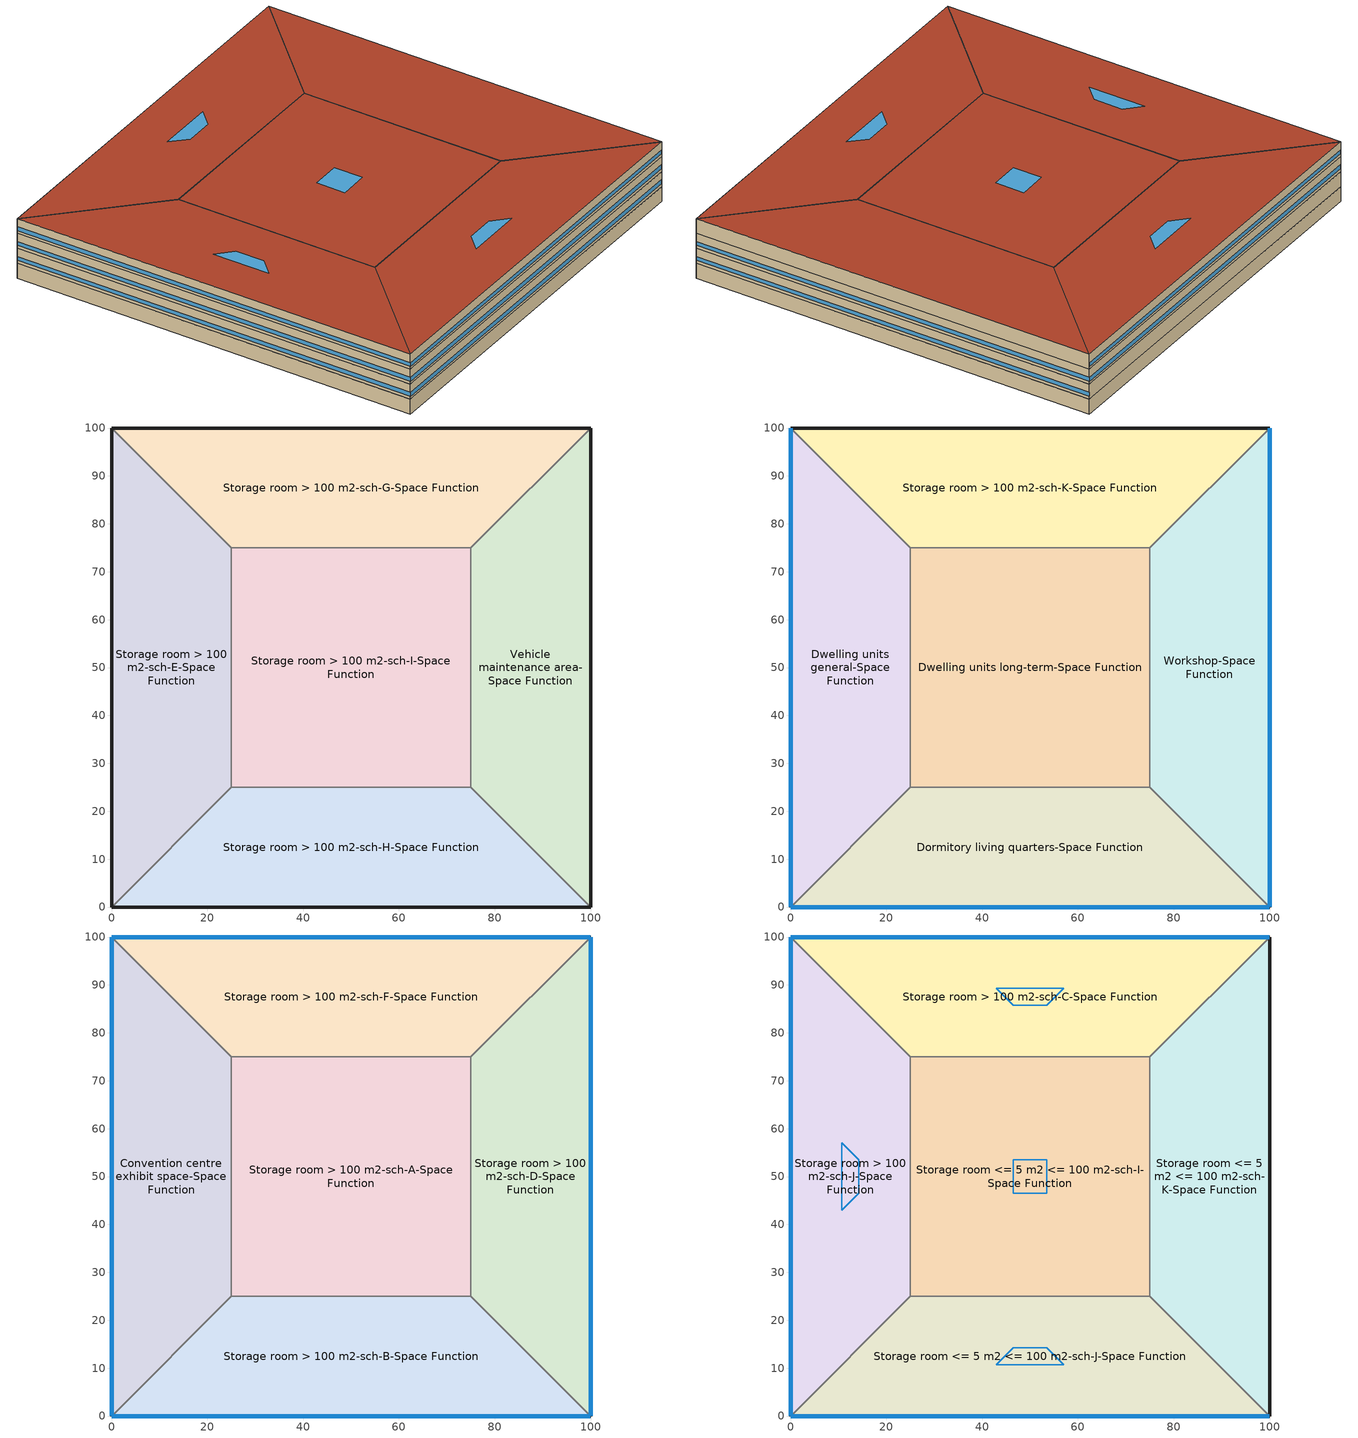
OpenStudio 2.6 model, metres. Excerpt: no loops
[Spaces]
Storage room > 100 m2-sch-E-Space Function
 floor ground: 0,0 0,100 25,75 25,25 z0
 wall ground: 0,100 0,0 z0:3.8
 wall to Storage room > 100 m2-sch-G-Space Function: 25,75 0,100 z0:3.8
 wall to Storage room > 100 m2-sch-I-Space Function: 25,25 25,75 z0:3.8
 wall to Storage room > 100 m2-sch-H-Space Function: 0,0 25,25 z0:3.8
Storage room > 100 m2-sch-G-Space Function
 floor ground: 0,100 100,100 75,75 25,75 z0
 wall ground: 100,100 0,100 z0:3.8
 wall to Vehicle maintenance area-Space Function: 75,75 100,100 z0:3.8
 wall to Storage room > 100 m2-sch-I-Space Function: 25,75 75,75 z0:3.8
Vehicle maintenance area-Space Function
 floor ground: 100,100 100,0 75,25 75,75 z0
 wall ground: 100,0 100,100 z0:3.8
 wall to Storage room > 100 m2-sch-H-Space Function: 75,25 100,0 z0:3.8
 wall to Storage room > 100 m2-sch-I-Space Function: 75,75 75,25 z0:3.8
Storage room > 100 m2-sch-H-Space Function
 floor ground: 100,0 0,0 25,25 75,25 z0
 wall ground: 0,0 100,0 z0:3.8
 wall to Storage room > 100 m2-sch-I-Space Function: 75,25 25,25 z0:3.8
Storage room > 100 m2-sch-I-Space Function
 floor ground: 25,25 25,75 75,75 75,25 z0
Dwelling units general-Space Function
 floor to Storage room > 100 m2-sch-E-Space Function: 0,0 0,100 25,75 25,25 z3.8
 wall outside: 0,100 0,0 z3.8:7.6
 wall to Storage room > 100 m2-sch-K-Space Function: 25,75 0,100 z3.8:7.6
 wall to Dwelling units long-term-Space Function: 25,25 25,75 z3.8:7.6
 wall to Dormitory living quarters-Space Function: 0,0 25,25 z3.8:7.6
 window: 0,99.97 0,0.03 z4.56:5.51
Storage room > 100 m2-sch-K-Space Function
 floor to Storage room > 100 m2-sch-G-Space Function: 0,100 100,100 75,75 25,75 z3.8
 wall outside: 100,100 0,100 z3.8:7.6
 wall to Workshop-Space Function: 75,75 100,100 z3.8:7.6
 wall to Dwelling units long-term-Space Function: 25,75 75,75 z3.8:7.6
Workshop-Space Function
 floor to Vehicle maintenance area-Space Function: 100,100 100,0 75,25 75,75 z3.8
 wall outside: 100,0 100,100 z3.8:7.6
 wall to Dormitory living quarters-Space Function: 75,25 100,0 z3.8:7.6
 wall to Dwelling units long-term-Space Function: 75,75 75,25 z3.8:7.6
 window: 100,0.03 100,99.97 z4.56:5.51
Dormitory living quarters-Space Function
 floor to Storage room > 100 m2-sch-H-Space Function: 100,0 0,0 25,25 75,25 z3.8
 wall outside: 0,0 100,0 z3.8:7.6
 wall to Dwelling units long-term-Space Function: 75,25 25,25 z3.8:7.6
 window: 0.03,0 99.97,0 z4.56:5.51
Dwelling units long-term-Space Function
 floor to Storage room > 100 m2-sch-I-Space Function: 25,25 25,75 75,75 75,25 z3.8
Convention centre exhibit space-Space Function
 floor to Dwelling units general-Space Function: 0,0 0,100 25,75 25,25 z7.6
 wall outside: 0,100 0,0 z7.6:11.4
 wall to Storage room > 100 m2-sch-F-Space Function: 25,75 0,100 z7.6:11.4
 wall to Storage room > 100 m2-sch-A-Space Function: 25,25 25,75 z7.6:11.4
 wall to Storage room > 100 m2-sch-B-Space Function: 0,0 25,25 z7.6:11.4
 window: 0,99.97 0,0.03 z8.36:9.31
Storage room > 100 m2-sch-F-Space Function
 floor to Storage room > 100 m2-sch-K-Space Function: 0,100 100,100 75,75 25,75 z7.6
 wall outside: 100,100 0,100 z7.6:11.4
 wall to Storage room > 100 m2-sch-D-Space Function: 75,75 100,100 z7.6:11.4
 wall to Storage room > 100 m2-sch-A-Space Function: 25,75 75,75 z7.6:11.4
 window: 99.97,100 0.03,100 z8.36:9.31
Storage room > 100 m2-sch-D-Space Function
 floor to Workshop-Space Function: 100,100 100,0 75,25 75,75 z7.6
 wall outside: 100,0 100,100 z7.6:11.4
 wall to Storage room > 100 m2-sch-B-Space Function: 75,25 100,0 z7.6:11.4
 wall to Storage room > 100 m2-sch-A-Space Function: 75,75 75,25 z7.6:11.4
 window: 100,0.03 100,99.97 z8.36:9.31
Storage room > 100 m2-sch-B-Space Function
 floor to Dormitory living quarters-Space Function: 100,0 0,0 25,25 75,25 z7.6
 wall outside: 0,0 100,0 z7.6:11.4
 wall to Storage room > 100 m2-sch-A-Space Function: 75,25 25,25 z7.6:11.4
 window: 0.03,0 99.97,0 z8.36:9.31
Storage room > 100 m2-sch-A-Space Function
 floor to Dwelling units long-term-Space Function: 25,25 25,75 75,75 75,25 z7.6
Storage room > 100 m2-sch-J-Space Function
 floor to Convention centre exhibit space-Space Function: 0,0 0,100 25,75 25,25 z11.4
 wall outside: 0,100 0,0 z11.4:15.2
 wall to Storage room > 100 m2-sch-C-Space Function: 25,75 0,100 z11.4:15.2
 wall to Storage room <= 5 m2 <= 100 m2-sch-I-Space Function: 25,25 25,75 z11.4:15.2
 wall to Storage room <= 5 m2 <= 100 m2-sch-J-Space Function: 0,0 25,25 z11.4:15.2
 window: 0,99.97 0,0.03 z12.16:13.11
 roof outside: 25,25 25,75 0,100 0,0 z15.2
 skylight: 14.27,46.46 14.27,53.54 10.73,57.07 10.73,42.93 z15.2
Storage room > 100 m2-sch-C-Space Function
 floor to Storage room > 100 m2-sch-F-Space Function: 0,100 100,100 75,75 25,75 z11.4
 wall outside: 100,100 0,100 z11.4:15.2
 wall to Storage room <= 5 m2 <= 100 m2-sch-K-Space Function: 75,75 100,100 z11.4:15.2
 wall to Storage room <= 5 m2 <= 100 m2-sch-I-Space Function: 25,75 75,75 z11.4:15.2
 window: 99.97,100 0.03,100 z12.16:13.11
 roof outside: 25,75 75,75 100,100 0,100 z15.2
 skylight: 46.46,85.73 53.54,85.73 57.07,89.27 42.93,89.27 z15.2
Storage room <= 5 m2 <= 100 m2-sch-K-Space Function
 floor to Storage room > 100 m2-sch-D-Space Function: 100,100 100,0 75,25 75,75 z11.4
 wall outside: 100,0 100,100 z11.4:15.2
 wall to Storage room <= 5 m2 <= 100 m2-sch-J-Space Function: 75,25 100,0 z11.4:15.2
 wall to Storage room <= 5 m2 <= 100 m2-sch-I-Space Function: 75,75 75,25 z11.4:15.2
 roof outside: 75,75 75,25 100,0 100,100 z15.2
Storage room <= 5 m2 <= 100 m2-sch-J-Space Function
 floor to Storage room > 100 m2-sch-B-Space Function: 100,0 0,0 25,25 75,25 z11.4
 wall outside: 0,0 100,0 z11.4:15.2
 wall to Storage room <= 5 m2 <= 100 m2-sch-I-Space Function: 75,25 25,25 z11.4:15.2
 window: 0.03,0 99.97,0 z12.16:13.11
 roof outside: 75,25 25,25 0,0 100,0 z15.2
 skylight: 53.54,14.27 46.46,14.27 42.93,10.73 57.07,10.73 z15.2
Storage room <= 5 m2 <= 100 m2-sch-I-Space Function
 floor to Storage room > 100 m2-sch-A-Space Function: 25,25 25,75 75,75 75,25 z11.4
 roof outside: 75,25 75,75 25,75 25,25 z15.2
 skylight: 53.54,46.46 53.54,53.54 46.46,53.54 46.46,46.46 z15.2
[Schedule:Ruleset]
Name | Default Day Schedule
Clothing Schedule | Clothing Schedule Default Winter Clothes
NECB-C-Occupancy | NECB-C-Occupancy Default
NECB-C-Occupancy-NECB-C-Lighting-0.0-0.0-0.67-Light Ruleset | NECB-C-Occupancy-NECB-C-Lighting-0.0-0.0-0.67-Light Default
NECB-C-Electric-Equipment | NECB-C-Electric-Equipment Default
NECB-G-Occupancy | NECB-G-Occupancy Default
NECB-G-Lighting | NECB-G-Lighting Default
NECB-G-Electric-Equipment | NECB-G-Electric-Equipment Default
NECB-J-Occupancy | NECB-J-Occupancy Default
NECB-J-Lighting | NECB-J-Lighting Default
NECB-J-Electric-Equipment | NECB-J-Electric-Equipment Default
NECB-I-Occupancy | NECB-I-Occupancy Default
NECB-I-Lighting | NECB-I-Lighting Default
NECB-I-Electric-Equipment | NECB-I-Electric-Equipment Default
NECB-K-Occupancy | NECB-K-Occupancy Default
NECB-K-Lighting | NECB-K-Lighting Default
NECB-K-Electric-Equipment | NECB-K-Electric-Equipment Default
NECB-K-Thermostat Setpoint-Heating | NECB-K-Thermostat Setpoint-Heating Default
NECB-K-Thermostat Setpoint-Cooling | NECB-K-Thermostat Setpoint-Cooling Default
NECB-A-Occupancy | NECB-A-Occupancy Default
NECB-A-Lighting | NECB-A-Lighting Default
NECB-A-Electric-Equipment | NECB-A-Electric-Equipment Default
NECB-B-Occupancy | NECB-B-Occupancy Default
NECB-B-Lighting | NECB-B-Lighting Default
NECB-B-Electric-Equipment | NECB-B-Electric-Equipment Default
NECB-B-Thermostat Setpoint-Heating | NECB-B-Thermostat Setpoint-Heating Default
NECB-B-Thermostat Setpoint-Cooling | NECB-B-Thermostat Setpoint-Cooling Default
NECB-C-Lighting | NECB-C-Lighting Default
NECB-D-Occupancy | NECB-D-Occupancy Default
NECB-D-Lighting | NECB-D-Lighting Default
NECB-D-Electric-Equipment | NECB-D-Electric-Equipment Default
NECB-D-Thermostat Setpoint-Heating | NECB-D-Thermostat Setpoint-Heating Default
NECB-D-Thermostat Setpoint-Cooling | NECB-D-Thermostat Setpoint-Cooling Default
NECB-E-Occupancy | NECB-E-Occupancy Default
NECB-E-Lighting | NECB-E-Lighting Default
NECB-E-Electric-Equipment | NECB-E-Electric-Equipment Default
NECB-E-Thermostat Setpoint-Heating | NECB-E-Thermostat Setpoint-Heating Default
NECB-E-Thermostat Setpoint-Cooling | NECB-E-Thermostat Setpoint-Cooling Default
NECB-F-Occupancy | NECB-F-Occupancy Default
NECB-F-Lighting | NECB-F-Lighting Default
NECB-F-Electric-Equipment | NECB-F-Electric-Equipment Default
NECB-F-Thermostat Setpoint-Heating | NECB-F-Thermostat Setpoint-Heating Default
NECB-F-Thermostat Setpoint-Cooling | NECB-F-Thermostat Setpoint-Cooling Default
NECB-H-Occupancy | NECB-H-Occupancy Default
NECB-H-Lighting | NECB-H-Lighting Default
NECB-H-Electric-Equipment | NECB-H-Electric-Equipment Default
NECB-H-Thermostat Setpoint-Heating | NECB-H-Thermostat Setpoint-Heating Default
NECB-H-Thermostat Setpoint-Cooling | NECB-H-Thermostat Setpoint-Cooling Default
NECB-A-Occupancy-NECB-A-Lighting-0.0-0.0-0.67-Light Ruleset | NECB-A-Occupancy-NECB-A-Lighting-0.0-0.0-0.67-Light Default
[Schedule:Day]
Clothing Schedule Default Winter Clothes; Always On Default: 24, 0, 1
Clothing Schedule Summer Clothes: 24, 0, 0.5
Air Velocity Schedule Default; NECB-A-Electric-Equipment Sat Day; NECB-A-Electric-Equipment Sun|Hol Day: 24, 0, 0.2
Work Efficiency Schedule Default; NECB-K-Electric-Equipment Default; NECB-K-Electric-Equipment Default|Wkdy Day; NECB-K-Electric-Equipment Sat Day; NECB-K-Electric-Equipment Sun|Hol Day; NECB-A-Occupancy Sat Day; NECB-A-Occupancy Sun|Hol Day; NECB-D-Occupancy Sat Day; NECB-D-Occupancy Sun|Hol Day; NECB-E-Occupancy Sun|Hol Day: 24, 0, 0
NECB-C-Occupancy Default; NECB-C-Occupancy Default|Wkdy Day: 8, 0, 0, 9, 0, 0.1, 10, 0, 0.2, 12, 0, 0.5, 16, 0, 0.7, 17, 0, 0.8, 18, 0, 0.7, 19, 0, 0.5, 21, 0, 0.3, 24, 0, 0
NECB-C-Occupancy Sat Day: 8, 0, 0, 9, 0, 0.1, 10, 0, 0.2, 11, 0, 0.5, 12, 0, 0.6, 13, 0, 0.8, 16, 0, 0.9, 17, 0, 0.8, 18, 0, 0.7, 19, 0, 0.5, 21, 0, 0.2, 24, 0, 0
NECB-C-Occupancy Sun|Hol Day: 8, 0, 0, 9, 0, 0.1, 10, 0, 0.2, 11, 0, 0.5, 12, 0, 0.6, 13, 0, 0.8, 16, 0, 0.9, 17, 0, 0.8, 18, 0, 0.7, 19, 0, 0.5, 24, 0, 0
NECB-Activity Default; NECB-Activity Winter Design Day; NECB-Activity Summer Design Day: 24, 0, 130
NECB-C-Occupancy-NECB-C-Lighting-0.0-0.0-0.67-Light Default; NECB-C-Occupancy-NECB-C-Lighting-0.0-0.0-0.67-Default|Wkdy-Light Day; NECB-C-Occupancy-NECB-C-Lighting-0.0-0.0-0.67-Sat-Light Day; NECB-C-Electric-Equipment Default; NECB-C-Electric-Equipment Default|Wkdy Day; NECB-C-Electric-Equipment Sat Day; NECB-C-Lighting Default; NECB-C-Lighting Default|Wkdy Day; NECB-C-Lighting Sat Day: 8, 0, 0.05, 9, 0, 0.5, 19, 0, 0.9, 20, 0, 0.6, 21, 0, 0.5, 24, 0, 0.05
NECB-C-Occupancy-NECB-C-Lighting-0.0-0.0-0.67-Sun|Hol-Light Day; NECB-C-Electric-Equipment Sun|Hol Day; NECB-C-Lighting Sun|Hol Day: 8, 0, 0.05, 9, 0, 0.5, 19, 0, 0.9, 24, 0, 0.05
NECB-C-Thermostat Setpoint-Heating Default|Wkdy Day; NECB-C-Thermostat Setpoint-Heating Sat Day: 7, 0, 18, 8, 0, 20, 21, 0, 22, 24, 0, 18
NECB-C-Thermostat Setpoint-Heating Sun|Hol Day: 9, 0, 18, 10, 0, 20, 19, 0, 22, 24, 0, 18
NECB-C-Thermostat Setpoint-Cooling Default|Wkdy Day; NECB-C-Thermostat Setpoint-Cooling Sat Day: 7, 0, 35, 21, 0, 24, 24, 0, 35
NECB-C-Thermostat Setpoint-Cooling Sun|Hol Day; NECB-E-Thermostat Setpoint-Cooling Default; NECB-E-Thermostat Setpoint-Cooling Default|Wkdy Day: 7, 0, 35, 19, 0, 24, 24, 0, 35
NECB-G-Occupancy Default; NECB-G-Occupancy Default|Wkdy Day: 7, 0, 0.9, 8, 0, 0.7, 9, 0, 0.4, 17, 0, 0.3, 18, 0, 0.5, 24, 0, 0.9
NECB-G-Occupancy Sat Day; NECB-G-Occupancy Sun|Hol Day: 7, 0, 0.9, 8, 0, 0.7, 17, 0, 0.5, 18, 0, 0.7, 24, 0, 0.9
NECB-G-Lighting Default; NECB-G-Lighting Default|Wkdy Day; NECB-G-Lighting Sat Day; NECB-G-Lighting Sun|Hol Day: 1, 0, 0.3, 6, 0, 0, 7, 0, 0.2, 9, 0, 0.5, 19, 0, 0, 22, 0, 0.9, 23, 0, 0.8, 24, 0, 0.6
NECB-G-Electric-Equipment Default; NECB-G-Electric-Equipment Default|Wkdy Day; NECB-G-Electric-Equipment Sat Day; NECB-G-Electric-Equipment Sun|Hol Day: 1, 0, 0.3, 7, 0, 0.2, 9, 0, 0.8, 16, 0, 0.4, 17, 0, 0.5, 18, 0, 0.2, 20, 0, 0.9, 21, 0, 0.7, 24, 0, 0.5
NECB-G-Thermostat Setpoint-Heating Default|Wkdy Day; NECB-G-Thermostat Setpoint-Heating Sat Day; NECB-G-Thermostat Setpoint-Heating Sun|Hol Day; NECB-F-Thermostat Setpoint-Heating Default; NECB-F-Thermostat Setpoint-Heating Default|Wkdy Day; NECB-F-Thermostat Setpoint-Heating Sat Day; NECB-F-Thermostat Setpoint-Heating Sun|Hol Day; NECB-H-Thermostat Setpoint-Heating Default; NECB-H-Thermostat Setpoint-Heating Default|Wkdy Day; NECB-H-Thermostat Setpoint-Heating Sat Day; NECB-H-Thermostat Setpoint-Heating Sun|Hol Day: 1, 0, 22, 7, 0, 18, 8, 0, 20, 24, 0, 22
NECB-G-Thermostat Setpoint-Cooling Default|Wkdy Day; NECB-G-Thermostat Setpoint-Cooling Sat Day; NECB-G-Thermostat Setpoint-Cooling Sun|Hol Day; NECB-J-Thermostat Setpoint-Cooling Default|Wkdy Day; NECB-J-Thermostat Setpoint-Cooling Sat Day; NECB-J-Thermostat Setpoint-Cooling Sun|Hol Day; NECB-F-Thermostat Setpoint-Cooling Default; NECB-F-Thermostat Setpoint-Cooling Default|Wkdy Day; NECB-F-Thermostat Setpoint-Cooling Sat Day; NECB-F-Thermostat Setpoint-Cooling Sun|Hol Day; NECB-H-Thermostat Setpoint-Cooling Default; NECB-H-Thermostat Setpoint-Cooling Default|Wkdy Day; NECB-H-Thermostat Setpoint-Cooling Sat Day; NECB-H-Thermostat Setpoint-Cooling Sun|Hol Day: 24, 0, 24
NECB-J-Occupancy Default; NECB-J-Occupancy Default|Wkdy Day; NECB-J-Occupancy Sat Day; NECB-J-Occupancy Sun|Hol Day: 7, 0, 0.9, 8, 0, 0.7, 10, 0, 0.6, 12, 0, 0.7, 14, 0, 0.6, 17, 0, 0.7, 20, 0, 0.6, 22, 0, 0.7, 23, 0, 0.8, 24, 0, 0.9
NECB-J-Lighting Default; NECB-J-Lighting Default|Wkdy Day; NECB-J-Lighting Sat Day; NECB-J-Lighting Sun|Hol Day: 5, 0, 0.1, 6, 0, 0.3, 7, 0, 0.5, 11, 0, 0.7, 12, 0, 0.6, 18, 0, 0.5, 19, 0, 0.6, 23, 0, 0.7, 24, 0, 0.3
NECB-J-Electric-Equipment Default; NECB-J-Electric-Equipment Default|Wkdy Day; NECB-J-Electric-Equipment Sat Day; NECB-J-Electric-Equipment Sun|Hol Day: 5, 0, 0.1, 6, 0, 0.2, 7, 0, 0.3, 8, 0, 0.4, 10, 0, 0.6, 12, 0, 0.5, 14, 0, 0.4, 16, 0, 0.5, 18, 0, 0.4, 19, 0, 0.5, 20, 0, 0.6, 22, 0, 0.7, 23, 0, 0.5, 24, 0, 0.3
NECB-J-Thermostat Setpoint-Heating Default|Wkdy Day; NECB-J-Thermostat Setpoint-Heating Sat Day; NECB-J-Thermostat Setpoint-Heating Sun|Hol Day: 24, 0, 22
NECB-I-Occupancy Default; NECB-I-Occupancy Default|Wkdy Day: 1, 0, 0.1, 15, 0, 0, 18, 0, 0.1, 19, 0, 0.4, 22, 0, 0.8, 23, 0, 0.6, 24, 0, 0.4
NECB-I-Occupancy Sat Day: 1, 0, 0.1, 10, 0, 0, 13, 0, 0.1, 14, 0, 0.4, 15, 0, 0.6, 16, 0, 0.8, 17, 0, 0.6, 18, 0, 0.4, 19, 0, 0.2, 20, 0, 0.4, 22, 0, 0.8, 23, 0, 0.6, 24, 0, 0.4
NECB-I-Occupancy Sun|Hol Day: 8, 0, 0, 9, 0, 0.2, 10, 0, 0.4, 12, 0, 0.8, 13, 0, 0.4, 14, 0, 0.2, 24, 0, 0
NECB-I-Lighting Default; NECB-I-Lighting Default|Wkdy Day: 1, 0, 0.5, 15, 0, 0.05, 18, 0, 0.5, 19, 0, 0.8, 24, 0, 0.9
NECB-I-Lighting Sat Day: 1, 0, 0.5, 10, 0, 0.05, 13, 0, 0.5, 14, 0, 0.8, 17, 0, 0.9, 18, 0, 0.8, 19, 0, 0.6, 20, 0, 0.8, 24, 0, 0.9
NECB-I-Lighting Sun|Hol Day: 8, 0, 0.05, 9, 0, 0.5, 13, 0, 0.9, 14, 0, 0.5, 24, 0, 0.05
NECB-I-Electric-Equipment Default; NECB-I-Electric-Equipment Default|Wkdy Day: 15, 0, 0.1, 18, 0, 0.2, 24, 0, 0.8
NECB-I-Electric-Equipment Sat Day: 10, 0, 0.1, 13, 0, 0.2, 24, 0, 0.8
NECB-I-Electric-Equipment Sun|Hol Day: 8, 0, 0.1, 13, 0, 0.8, 14, 0, 0.2, 24, 0, 0.1
NECB-I-Thermostat Setpoint-Heating Default|Wkdy Day: 14, 0, 18, 15, 0, 20, 24, 0, 22
NECB-I-Thermostat Setpoint-Heating Sat Day: 10, 0, 18, 11, 0, 20, 24, 0, 22
NECB-I-Thermostat Setpoint-Heating Sun|Hol Day: 7, 0, 18, 8, 0, 20, 14, 0, 22, 24, 0, 18
NECB-I-Thermostat Setpoint-Cooling Default|Wkdy Day: 14, 0, 35, 24, 0, 24
NECB-I-Thermostat Setpoint-Cooling Sat Day: 10, 0, 35, 24, 0, 24
NECB-I-Thermostat Setpoint-Cooling Sun|Hol Day: 7, 0, 35, 14, 0, 24, 24, 0, 35
NECB-K-Occupancy Default; NECB-K-Occupancy Default|Wkdy Day; NECB-K-Occupancy Sat Day; NECB-K-Occupancy Sun|Hol Day: 5, 0, 0, 6, 0, 0.1, 7, 0, 0.5, 8, 0, 0.9, 9, 0, 0.6, 16, 0, 0.2, 17, 0, 0.7, 18, 0, 0.9, 19, 0, 0.6, 20, 0, 0.2, 23, 0, 0.1, 24, 0, 0
NECB-K-Lighting Default; NECB-K-Lighting Default|Wkdy Day; NECB-K-Lighting Sat Day; NECB-K-Lighting Sun|Hol Day; NECB-H-Occupancy Default; NECB-H-Occupancy Default|Wkdy Day; NECB-H-Occupancy Sat Day; NECB-H-Occupancy Sun|Hol Day; NECB-H-Lighting Default; NECB-H-Lighting Default|Wkdy Day; NECB-H-Lighting Sat Day; NECB-H-Lighting Sun|Hol Day; NECB-H-Electric-Equipment Default; NECB-H-Electric-Equipment Default|Wkdy Day; NECB-H-Electric-Equipment Sat Day; NECB-H-Electric-Equipment Sun|Hol Day: 24, 0, 0.9
NECB-K-Thermostat Setpoint-Heating Default; NECB-K-Thermostat Setpoint-Heating Default|Wkdy Day; NECB-K-Thermostat Setpoint-Heating Sat Day; NECB-K-Thermostat Setpoint-Heating Sun|Hol Day: 24, 0, 5
NECB-K-Thermostat Setpoint-Cooling Default; NECB-K-Thermostat Setpoint-Cooling Default|Wkdy Day; NECB-K-Thermostat Setpoint-Cooling Sat Day; NECB-K-Thermostat Setpoint-Cooling Sun|Hol Day; NECB-A-Thermostat Setpoint-Cooling Sat Day; NECB-A-Thermostat Setpoint-Cooling Sun|Hol Day; NECB-D-Thermostat Setpoint-Cooling Sat Day; NECB-D-Thermostat Setpoint-Cooling Sun|Hol Day; NECB-E-Thermostat Setpoint-Cooling Sun|Hol Day: 24, 0, 35
NECB-A-Occupancy Default; NECB-A-Occupancy Default|Wkdy Day: 7, 0, 0, 8, 0, 0.1, 9, 0, 0.7, 12, 0, 0.9, 14, 0, 0.5, 17, 0, 0.9, 18, 0, 0.7, 19, 0, 0.3, 23, 0, 0.1, 24, 0, 0
NECB-A-Lighting Default; NECB-A-Lighting Default|Wkdy Day; NECB-A-Occupancy-NECB-A-Lighting-0.0-0.0-0.67-Light Default; NECB-A-Occupancy-NECB-A-Lighting-0.0-0.0-0.67-Default|Wkdy-Light Day: 7, 0, 0.05, 8, 0, 0.3, 9, 0, 0.8, 17, 0, 0.9, 18, 0, 0.8, 19, 0, 0.5, 21, 0, 0.3, 23, 0, 0.1, 24, 0, 0.05
NECB-A-Lighting Sat Day; NECB-A-Lighting Sun|Hol Day; NECB-D-Lighting Sat Day; NECB-D-Lighting Sun|Hol Day; NECB-D-Electric-Equipment Sat Day; NECB-D-Electric-Equipment Sun|Hol Day; NECB-E-Lighting Sun|Hol Day; NECB-E-Electric-Equipment Sun|Hol Day; NECB-A-Occupancy-NECB-A-Lighting-0.0-0.0-0.67-Sat-Light Day; NECB-A-Occupancy-NECB-A-Lighting-0.0-0.0-0.67-Sun|Hol-Light Day: 24, 0, 0.05
NECB-A-Electric-Equipment Default; NECB-A-Electric-Equipment Default|Wkdy Day: 7, 0, 0.2, 8, 0, 0.3, 9, 0, 0.8, 18, 0, 0.9, 19, 0, 0.5, 21, 0, 0.3, 24, 0, 0.2
NECB-A-Thermostat Setpoint-Heating Default|Wkdy Day: 6, 0, 18, 7, 0, 20, 21, 0, 22, 24, 0, 18
NECB-A-Thermostat Setpoint-Heating Sat Day; NECB-A-Thermostat Setpoint-Heating Sun|Hol Day; NECB-D-Thermostat Setpoint-Heating Sat Day; NECB-D-Thermostat Setpoint-Heating Sun|Hol Day; NECB-E-Thermostat Setpoint-Heating Sun|Hol Day: 24, 0, 18
NECB-A-Thermostat Setpoint-Cooling Default|Wkdy Day: 6, 0, 35, 21, 0, 24, 24, 0, 35
NECB-B-Occupancy Default; NECB-B-Occupancy Default|Wkdy Day: 1, 0, 0.3, 2, 0, 0.1, 9, 0, 0, 10, 0, 0.1, 11, 0, 0.2, 12, 0, 0.5, 13, 0, 0.9, 14, 0, 0.8, 15, 0, 0.5, 17, 0, 0.2, 18, 0, 0.3, 19, 0, 0.6, 22, 0, 0.9, 23, 0, 0.6, 24, 0, 0.4
NECB-B-Occupancy Sat Day: 1, 0, 0.5, 2, 0, 0.3, 9, 0, 0, 10, 0, 0.1, 11, 0, 0.2, 12, 0, 0.5, 13, 0, 0.9, 14, 0, 0.8, 15, 0, 0.5, 17, 0, 0.2, 18, 0, 0.3, 19, 0, 0.6, 22, 0, 0.9, 24, 0, 0.6
NECB-B-Occupancy Sun|Hol Day: 1, 0, 0.1, 2, 0, 0.3, 10, 0, 0, 11, 0, 0.1, 12, 0, 0.4, 14, 0, 0.5, 15, 0, 0.4, 18, 0, 0.2, 19, 0, 0.5, 21, 0, 0.7, 22, 0, 0.5, 23, 0, 0.3, 24, 0, 0.1
NECB-B-Lighting Default; NECB-B-Lighting Default|Wkdy Day; NECB-B-Lighting Sat Day; NECB-B-Electric-Equipment Default; NECB-B-Electric-Equipment Default|Wkdy Day; NECB-B-Electric-Equipment Sat Day: 1, 0, 0.9, 2, 0, 0.5, 9, 0, 0.1, 10, 0, 0.5, 11, 0, 0.7, 24, 0, 0.9
NECB-B-Lighting Sun|Hol Day; NECB-B-Electric-Equipment Sun|Hol Day: 2, 0, 0.5, 10, 0, 0.1, 11, 0, 0.5, 23, 0, 0.9, 24, 0, 0.5
NECB-B-Thermostat Setpoint-Heating Default; NECB-B-Thermostat Setpoint-Heating Default|Wkdy Day; NECB-B-Thermostat Setpoint-Heating Sat Day: 2, 0, 22, 8, 0, 18, 9, 0, 20, 24, 0, 22
NECB-B-Thermostat Setpoint-Heating Sun|Hol Day: 1, 0, 18, 2, 0, 22, 9, 0, 18, 10, 0, 20, 23, 0, 22, 24, 0, 18
NECB-B-Thermostat Setpoint-Cooling Default; NECB-B-Thermostat Setpoint-Cooling Default|Wkdy Day; NECB-B-Thermostat Setpoint-Cooling Sat Day: 1, 0, 24, 8, 0, 35, 24, 0, 24
NECB-B-Thermostat Setpoint-Cooling Sun|Hol Day: 9, 0, 35, 23, 0, 24, 24, 0, 35
NECB-D-Occupancy Default; NECB-D-Occupancy Default|Wkdy Day: 8, 0, 0, 9, 0, 0.1, 12, 0, 0.9, 16, 0, 0.8, 17, 0, 0.5, 18, 0, 0.2, 19, 0, 0.1, 22, 0, 0.3, 23, 0, 0.1, 24, 0, 0
NECB-D-Lighting Default; NECB-D-Lighting Default|Wkdy Day; NECB-D-Electric-Equipment Default; NECB-D-Electric-Equipment Default|Wkdy Day: 8, 0, 0.05, 9, 0, 0.3, 16, 0, 0.9, 17, 0, 0.7, 19, 0, 0.5, 22, 0, 0.7, 23, 0, 0.3, 24, 0, 0.05
NECB-D-Thermostat Setpoint-Heating Default; NECB-D-Thermostat Setpoint-Heating Default|Wkdy Day: 7, 0, 18, 8, 0, 20, 23, 0, 22, 24, 0, 18
NECB-D-Thermostat Setpoint-Cooling Default; NECB-D-Thermostat Setpoint-Cooling Default|Wkdy Day: 7, 0, 35, 23, 0, 24, 24, 0, 35
NECB-E-Occupancy Default; NECB-E-Occupancy Default|Wkdy Day: 8, 0, 0, 9, 0, 0.2, 10, 0, 0.7, 14, 0, 0.9, 15, 0, 0.5, 16, 0, 0.9, 18, 0, 0.8, 19, 0, 0.2, 24, 0, 0
NECB-E-Occupancy Sat Day: 9, 0, 0, 13, 0, 0.2, 17, 0, 0.1, 24, 0, 0
NECB-E-Lighting Default; NECB-E-Lighting Default|Wkdy Day; NECB-E-Electric-Equipment Default; NECB-E-Electric-Equipment Default|Wkdy Day: 8, 0, 0.05, 9, 0, 0.4, 10, 0, 0.7, 18, 0, 0.9, 19, 0, 0.4, 24, 0, 0.05
NECB-E-Lighting Sat Day; NECB-E-Electric-Equipment Sat Day: 9, 0, 0.05, 10, 0, 0.5, 15, 0, 0.9, 16, 0, 0.7, 17, 0, 0.5, 24, 0, 0.05
NECB-E-Thermostat Setpoint-Heating Default; NECB-E-Thermostat Setpoint-Heating Default|Wkdy Day: 7, 0, 18, 8, 0, 20, 19, 0, 22, 24, 0, 18
NECB-E-Thermostat Setpoint-Heating Sat Day: 8, 0, 18, 9, 0, 20, 17, 0, 22, 24, 0, 18
NECB-E-Thermostat Setpoint-Cooling Sat Day: 8, 0, 35, 17, 0, 24, 24, 0, 35
NECB-F-Occupancy Default; NECB-F-Occupancy Default|Wkdy Day; NECB-F-Occupancy Sat Day; NECB-F-Occupancy Sun|Hol Day: 7, 0, 0.63, 8, 0, 0.49, 10, 0, 0.28, 16, 0, 0.14, 17, 0, 0.21, 20, 0, 0.35, 22, 0, 0.49, 23, 0, 0.56, 24, 0, 0.63
NECB-F-Lighting Default; NECB-F-Lighting Default|Wkdy Day; NECB-F-Lighting Sat Day; NECB-F-Lighting Sun|Hol Day; NECB-F-Electric-Equipment Default; NECB-F-Electric-Equipment Default|Wkdy Day; NECB-F-Electric-Equipment Sat Day; NECB-F-Electric-Equipment Sun|Hol Day: 1, 0, 0.21, 3, 0, 0.14, 6, 0, 0.07, 7, 0, 0.14, 8, 0, 0.28, 9, 0, 0.35, 11, 0, 0.28, 12, 0, 0.21, 19, 0, 0.14, 20, 0, 0.42, 21, 0, 0.56, 22, 0, 0.63, 23, 0, 0.56, 24, 0, 0.42
[Schedule:Rule] Date Specification Type=DateRange; Start Day=1
Name | Schedule Ruleset | Rule Order | Day Schedule | Start Month | End Month | End Day | Apply Monday | Apply Tuesday | Apply Wednesday | Apply Thursday | Apply Friday | Apply Saturday | Apply Sunday
Schedule Rule 1 | Clothing Schedule | 0 | Clothing Schedule Summer Clothes | 5 | 9 | 30
Schedule Rule 2 | NECB-C-Occupancy | 2 | NECB-C-Occupancy Default|Wkdy Day | 1 | 12 | 31 | Yes | Yes | Yes | Yes | Yes
Schedule Rule 3 | NECB-C-Occupancy | 1 | NECB-C-Occupancy Sat Day | 1 | 12 | 31 |  |  |  |  |  | Yes
Schedule Rule 4 | NECB-C-Occupancy | 0 | NECB-C-Occupancy Sun|Hol Day | 1 | 12 | 31 |  |  |  |  |  |  | Yes
Schedule Rule 5 | NECB-C-Occupancy-NECB-C-Lighting-0.0-0.0-0.67-Light Ruleset | 2 | NECB-C-Occupancy-NECB-C-Lighting-0.0-0.0-0.67-Default|Wkdy-Light Day | 1 | 12 | 31 | Yes | Yes | Yes | Yes | Yes
Schedule Rule 6 | NECB-C-Occupancy-NECB-C-Lighting-0.0-0.0-0.67-Light Ruleset | 1 | NECB-C-Occupancy-NECB-C-Lighting-0.0-0.0-0.67-Sat-Light Day | 1 | 12 | 31 |  |  |  |  |  | Yes
Schedule Rule 7 | NECB-C-Occupancy-NECB-C-Lighting-0.0-0.0-0.67-Light Ruleset | 0 | NECB-C-Occupancy-NECB-C-Lighting-0.0-0.0-0.67-Sun|Hol-Light Day | 1 | 12 | 31 |  |  |  |  |  |  | Yes
Schedule Rule 8 | NECB-C-Electric-Equipment | 2 | NECB-C-Electric-Equipment Default|Wkdy Day | 1 | 12 | 31 | Yes | Yes | Yes | Yes | Yes
Schedule Rule 9 | NECB-C-Electric-Equipment | 1 | NECB-C-Electric-Equipment Sat Day | 1 | 12 | 31 |  |  |  |  |  | Yes
Schedule Rule 10 | NECB-C-Electric-Equipment | 0 | NECB-C-Electric-Equipment Sun|Hol Day | 1 | 12 | 31 |  |  |  |  |  |  | Yes
Schedule Rule 17 | NECB-G-Occupancy | 2 | NECB-G-Occupancy Default|Wkdy Day | 1 | 12 | 31 | Yes | Yes | Yes | Yes | Yes
Schedule Rule 18 | NECB-G-Occupancy | 1 | NECB-G-Occupancy Sat Day | 1 | 12 | 31 |  |  |  |  |  | Yes
Schedule Rule 19 | NECB-G-Occupancy | 0 | NECB-G-Occupancy Sun|Hol Day | 1 | 12 | 31 |  |  |  |  |  |  | Yes
Schedule Rule 20 | NECB-G-Lighting | 2 | NECB-G-Lighting Default|Wkdy Day | 1 | 12 | 31 | Yes | Yes | Yes | Yes | Yes
Schedule Rule 21 | NECB-G-Lighting | 1 | NECB-G-Lighting Sat Day | 1 | 12 | 31 |  |  |  |  |  | Yes
Schedule Rule 22 | NECB-G-Lighting | 0 | NECB-G-Lighting Sun|Hol Day | 1 | 12 | 31 |  |  |  |  |  |  | Yes
Schedule Rule 23 | NECB-G-Electric-Equipment | 2 | NECB-G-Electric-Equipment Default|Wkdy Day | 1 | 12 | 31 | Yes | Yes | Yes | Yes | Yes
Schedule Rule 24 | NECB-G-Electric-Equipment | 1 | NECB-G-Electric-Equipment Sat Day | 1 | 12 | 31 |  |  |  |  |  | Yes
Schedule Rule 25 | NECB-G-Electric-Equipment | 0 | NECB-G-Electric-Equipment Sun|Hol Day | 1 | 12 | 31 |  |  |  |  |  |  | Yes
Schedule Rule 32 | NECB-J-Occupancy | 2 | NECB-J-Occupancy Default|Wkdy Day | 1 | 12 | 31 | Yes | Yes | Yes | Yes | Yes
Schedule Rule 33 | NECB-J-Occupancy | 1 | NECB-J-Occupancy Sat Day | 1 | 12 | 31 |  |  |  |  |  | Yes
Schedule Rule 34 | NECB-J-Occupancy | 0 | NECB-J-Occupancy Sun|Hol Day | 1 | 12 | 31 |  |  |  |  |  |  | Yes
Schedule Rule 35 | NECB-J-Lighting | 2 | NECB-J-Lighting Default|Wkdy Day | 1 | 12 | 31 | Yes | Yes | Yes | Yes | Yes
Schedule Rule 36 | NECB-J-Lighting | 1 | NECB-J-Lighting Sat Day | 1 | 12 | 31 |  |  |  |  |  | Yes
Schedule Rule 37 | NECB-J-Lighting | 0 | NECB-J-Lighting Sun|Hol Day | 1 | 12 | 31 |  |  |  |  |  |  | Yes
Schedule Rule 38 | NECB-J-Electric-Equipment | 2 | NECB-J-Electric-Equipment Default|Wkdy Day | 1 | 12 | 31 | Yes | Yes | Yes | Yes | Yes
Schedule Rule 39 | NECB-J-Electric-Equipment | 1 | NECB-J-Electric-Equipment Sat Day | 1 | 12 | 31 |  |  |  |  |  | Yes
Schedule Rule 40 | NECB-J-Electric-Equipment | 0 | NECB-J-Electric-Equipment Sun|Hol Day | 1 | 12 | 31 |  |  |  |  |  |  | Yes
Schedule Rule 47 | NECB-I-Occupancy | 2 | NECB-I-Occupancy Default|Wkdy Day | 1 | 12 | 31 | Yes | Yes | Yes | Yes | Yes
Schedule Rule 48 | NECB-I-Occupancy | 1 | NECB-I-Occupancy Sat Day | 1 | 12 | 31 |  |  |  |  |  | Yes
Schedule Rule 49 | NECB-I-Occupancy | 0 | NECB-I-Occupancy Sun|Hol Day | 1 | 12 | 31 |  |  |  |  |  |  | Yes
Schedule Rule 50 | NECB-I-Lighting | 2 | NECB-I-Lighting Default|Wkdy Day | 1 | 12 | 31 | Yes | Yes | Yes | Yes | Yes
Schedule Rule 51 | NECB-I-Lighting | 1 | NECB-I-Lighting Sat Day | 1 | 12 | 31 |  |  |  |  |  | Yes
Schedule Rule 52 | NECB-I-Lighting | 0 | NECB-I-Lighting Sun|Hol Day | 1 | 12 | 31 |  |  |  |  |  |  | Yes
Schedule Rule 53 | NECB-I-Electric-Equipment | 2 | NECB-I-Electric-Equipment Default|Wkdy Day | 1 | 12 | 31 | Yes | Yes | Yes | Yes | Yes
Schedule Rule 54 | NECB-I-Electric-Equipment | 1 | NECB-I-Electric-Equipment Sat Day | 1 | 12 | 31 |  |  |  |  |  | Yes
Schedule Rule 55 | NECB-I-Electric-Equipment | 0 | NECB-I-Electric-Equipment Sun|Hol Day | 1 | 12 | 31 |  |  |  |  |  |  | Yes
Schedule Rule 62 | NECB-K-Occupancy | 2 | NECB-K-Occupancy Default|Wkdy Day | 1 | 12 | 31 | Yes | Yes | Yes | Yes | Yes
Schedule Rule 63 | NECB-K-Occupancy | 1 | NECB-K-Occupancy Sat Day | 1 | 12 | 31 |  |  |  |  |  | Yes
Schedule Rule 64 | NECB-K-Occupancy | 0 | NECB-K-Occupancy Sun|Hol Day | 1 | 12 | 31 |  |  |  |  |  |  | Yes
Schedule Rule 65 | NECB-K-Lighting | 2 | NECB-K-Lighting Default|Wkdy Day | 1 | 12 | 31 | Yes | Yes | Yes | Yes | Yes
Schedule Rule 66 | NECB-K-Lighting | 1 | NECB-K-Lighting Sat Day | 1 | 12 | 31 |  |  |  |  |  | Yes
Schedule Rule 67 | NECB-K-Lighting | 0 | NECB-K-Lighting Sun|Hol Day | 1 | 12 | 31 |  |  |  |  |  |  | Yes
Schedule Rule 68 | NECB-K-Electric-Equipment | 2 | NECB-K-Electric-Equipment Default|Wkdy Day | 1 | 12 | 31 | Yes | Yes | Yes | Yes | Yes
Schedule Rule 69 | NECB-K-Electric-Equipment | 1 | NECB-K-Electric-Equipment Sat Day | 1 | 12 | 31 |  |  |  |  |  | Yes
Schedule Rule 70 | NECB-K-Electric-Equipment | 0 | NECB-K-Electric-Equipment Sun|Hol Day | 1 | 12 | 31 |  |  |  |  |  |  | Yes
Schedule Rule 71 | NECB-K-Thermostat Setpoint-Heating | 2 | NECB-K-Thermostat Setpoint-Heating Default|Wkdy Day | 1 | 12 | 31 | Yes | Yes | Yes | Yes | Yes
Schedule Rule 72 | NECB-K-Thermostat Setpoint-Heating | 1 | NECB-K-Thermostat Setpoint-Heating Sat Day | 1 | 12 | 31 |  |  |  |  |  | Yes
Schedule Rule 73 | NECB-K-Thermostat Setpoint-Heating | 0 | NECB-K-Thermostat Setpoint-Heating Sun|Hol Day | 1 | 12 | 31 |  |  |  |  |  |  | Yes
Schedule Rule 74 | NECB-K-Thermostat Setpoint-Cooling | 2 | NECB-K-Thermostat Setpoint-Cooling Default|Wkdy Day | 1 | 12 | 31 | Yes | Yes | Yes | Yes | Yes
Schedule Rule 75 | NECB-K-Thermostat Setpoint-Cooling | 1 | NECB-K-Thermostat Setpoint-Cooling Sat Day | 1 | 12 | 31 |  |  |  |  |  | Yes
Schedule Rule 76 | NECB-K-Thermostat Setpoint-Cooling | 0 | NECB-K-Thermostat Setpoint-Cooling Sun|Hol Day | 1 | 12 | 31 |  |  |  |  |  |  | Yes
Schedule Rule 77 | NECB-A-Occupancy | 2 | NECB-A-Occupancy Default|Wkdy Day | 1 | 12 | 31 | Yes | Yes | Yes | Yes | Yes
Schedule Rule 78 | NECB-A-Occupancy | 1 | NECB-A-Occupancy Sat Day | 1 | 12 | 31 |  |  |  |  |  | Yes
Schedule Rule 79 | NECB-A-Occupancy | 0 | NECB-A-Occupancy Sun|Hol Day | 1 | 12 | 31 |  |  |  |  |  |  | Yes
Schedule Rule 80 | NECB-A-Lighting | 2 | NECB-A-Lighting Default|Wkdy Day | 1 | 12 | 31 | Yes | Yes | Yes | Yes | Yes
Schedule Rule 81 | NECB-A-Lighting | 1 | NECB-A-Lighting Sat Day | 1 | 12 | 31 |  |  |  |  |  | Yes
Schedule Rule 82 | NECB-A-Lighting | 0 | NECB-A-Lighting Sun|Hol Day | 1 | 12 | 31 |  |  |  |  |  |  | Yes
Schedule Rule 83 | NECB-A-Electric-Equipment | 2 | NECB-A-Electric-Equipment Default|Wkdy Day | 1 | 12 | 31 | Yes | Yes | Yes | Yes | Yes
Schedule Rule 84 | NECB-A-Electric-Equipment | 1 | NECB-A-Electric-Equipment Sat Day | 1 | 12 | 31 |  |  |  |  |  | Yes
Schedule Rule 85 | NECB-A-Electric-Equipment | 0 | NECB-A-Electric-Equipment Sun|Hol Day | 1 | 12 | 31 |  |  |  |  |  |  | Yes
Schedule Rule 92 | NECB-B-Occupancy | 2 | NECB-B-Occupancy Default|Wkdy Day | 1 | 12 | 31 | Yes | Yes | Yes | Yes | Yes
Schedule Rule 93 | NECB-B-Occupancy | 1 | NECB-B-Occupancy Sat Day | 1 | 12 | 31 |  |  |  |  |  | Yes
Schedule Rule 94 | NECB-B-Occupancy | 0 | NECB-B-Occupancy Sun|Hol Day | 1 | 12 | 31 |  |  |  |  |  |  | Yes
Schedule Rule 95 | NECB-B-Lighting | 2 | NECB-B-Lighting Default|Wkdy Day | 1 | 12 | 31 | Yes | Yes | Yes | Yes | Yes
Schedule Rule 96 | NECB-B-Lighting | 1 | NECB-B-Lighting Sat Day | 1 | 12 | 31 |  |  |  |  |  | Yes
Schedule Rule 97 | NECB-B-Lighting | 0 | NECB-B-Lighting Sun|Hol Day | 1 | 12 | 31 |  |  |  |  |  |  | Yes
Schedule Rule 98 | NECB-B-Electric-Equipment | 2 | NECB-B-Electric-Equipment Default|Wkdy Day | 1 | 12 | 31 | Yes | Yes | Yes | Yes | Yes
Schedule Rule 99 | NECB-B-Electric-Equipment | 1 | NECB-B-Electric-Equipment Sat Day | 1 | 12 | 31 |  |  |  |  |  | Yes
Schedule Rule 100 | NECB-B-Electric-Equipment | 0 | NECB-B-Electric-Equipment Sun|Hol Day | 1 | 12 | 31 |  |  |  |  |  |  | Yes
Schedule Rule 101 | NECB-B-Thermostat Setpoint-Heating | 2 | NECB-B-Thermostat Setpoint-Heating Default|Wkdy Day | 1 | 12 | 31 | Yes | Yes | Yes | Yes | Yes
Schedule Rule 102 | NECB-B-Thermostat Setpoint-Heating | 1 | NECB-B-Thermostat Setpoint-Heating Sat Day | 1 | 12 | 31 |  |  |  |  |  | Yes
Schedule Rule 103 | NECB-B-Thermostat Setpoint-Heating | 0 | NECB-B-Thermostat Setpoint-Heating Sun|Hol Day | 1 | 12 | 31 |  |  |  |  |  |  | Yes
Schedule Rule 104 | NECB-B-Thermostat Setpoint-Cooling | 2 | NECB-B-Thermostat Setpoint-Cooling Default|Wkdy Day | 1 | 12 | 31 | Yes | Yes | Yes | Yes | Yes
Schedule Rule 105 | NECB-B-Thermostat Setpoint-Cooling | 1 | NECB-B-Thermostat Setpoint-Cooling Sat Day | 1 | 12 | 31 |  |  |  |  |  | Yes
Schedule Rule 106 | NECB-B-Thermostat Setpoint-Cooling | 0 | NECB-B-Thermostat Setpoint-Cooling Sun|Hol Day | 1 | 12 | 31 |  |  |  |  |  |  | Yes
Schedule Rule 107 | NECB-C-Lighting | 2 | NECB-C-Lighting Default|Wkdy Day | 1 | 12 | 31 | Yes | Yes | Yes | Yes | Yes
Schedule Rule 108 | NECB-C-Lighting | 1 | NECB-C-Lighting Sat Day | 1 | 12 | 31 |  |  |  |  |  | Yes
Schedule Rule 109 | NECB-C-Lighting | 0 | NECB-C-Lighting Sun|Hol Day | 1 | 12 | 31 |  |  |  |  |  |  | Yes
Schedule Rule 110 | NECB-D-Occupancy | 2 | NECB-D-Occupancy Default|Wkdy Day | 1 | 12 | 31 | Yes | Yes | Yes | Yes | Yes
Schedule Rule 111 | NECB-D-Occupancy | 1 | NECB-D-Occupancy Sat Day | 1 | 12 | 31 |  |  |  |  |  | Yes
Schedule Rule 112 | NECB-D-Occupancy | 0 | NECB-D-Occupancy Sun|Hol Day | 1 | 12 | 31 |  |  |  |  |  |  | Yes
Schedule Rule 113 | NECB-D-Lighting | 2 | NECB-D-Lighting Default|Wkdy Day | 1 | 12 | 31 | Yes | Yes | Yes | Yes | Yes
Schedule Rule 114 | NECB-D-Lighting | 1 | NECB-D-Lighting Sat Day | 1 | 12 | 31 |  |  |  |  |  | Yes
Schedule Rule 115 | NECB-D-Lighting | 0 | NECB-D-Lighting Sun|Hol Day | 1 | 12 | 31 |  |  |  |  |  |  | Yes
Schedule Rule 116 | NECB-D-Electric-Equipment | 2 | NECB-D-Electric-Equipment Default|Wkdy Day | 1 | 12 | 31 | Yes | Yes | Yes | Yes | Yes
Schedule Rule 117 | NECB-D-Electric-Equipment | 1 | NECB-D-Electric-Equipment Sat Day | 1 | 12 | 31 |  |  |  |  |  | Yes
Schedule Rule 118 | NECB-D-Electric-Equipment | 0 | NECB-D-Electric-Equipment Sun|Hol Day | 1 | 12 | 31 |  |  |  |  |  |  | Yes
Schedule Rule 119 | NECB-D-Thermostat Setpoint-Heating | 2 | NECB-D-Thermostat Setpoint-Heating Default|Wkdy Day | 1 | 12 | 31 | Yes | Yes | Yes | Yes | Yes
Schedule Rule 120 | NECB-D-Thermostat Setpoint-Heating | 1 | NECB-D-Thermostat Setpoint-Heating Sat Day | 1 | 12 | 31 |  |  |  |  |  | Yes
Schedule Rule 121 | NECB-D-Thermostat Setpoint-Heating | 0 | NECB-D-Thermostat Setpoint-Heating Sun|Hol Day | 1 | 12 | 31 |  |  |  |  |  |  | Yes
Schedule Rule 122 | NECB-D-Thermostat Setpoint-Cooling | 2 | NECB-D-Thermostat Setpoint-Cooling Default|Wkdy Day | 1 | 12 | 31 | Yes | Yes | Yes | Yes | Yes
Schedule Rule 123 | NECB-D-Thermostat Setpoint-Cooling | 1 | NECB-D-Thermostat Setpoint-Cooling Sat Day | 1 | 12 | 31 |  |  |  |  |  | Yes
Schedule Rule 124 | NECB-D-Thermostat Setpoint-Cooling | 0 | NECB-D-Thermostat Setpoint-Cooling Sun|Hol Day | 1 | 12 | 31 |  |  |  |  |  |  | Yes
Schedule Rule 125 | NECB-E-Occupancy | 2 | NECB-E-Occupancy Default|Wkdy Day | 1 | 12 | 31 | Yes | Yes | Yes | Yes | Yes
Schedule Rule 126 | NECB-E-Occupancy | 1 | NECB-E-Occupancy Sat Day | 1 | 12 | 31 |  |  |  |  |  | Yes
Schedule Rule 127 | NECB-E-Occupancy | 0 | NECB-E-Occupancy Sun|Hol Day | 1 | 12 | 31 |  |  |  |  |  |  | Yes
Schedule Rule 128 | NECB-E-Lighting | 2 | NECB-E-Lighting Default|Wkdy Day | 1 | 12 | 31 | Yes | Yes | Yes | Yes | Yes
Schedule Rule 129 | NECB-E-Lighting | 1 | NECB-E-Lighting Sat Day | 1 | 12 | 31 |  |  |  |  |  | Yes
Schedule Rule 130 | NECB-E-Lighting | 0 | NECB-E-Lighting Sun|Hol Day | 1 | 12 | 31 |  |  |  |  |  |  | Yes
Schedule Rule 131 | NECB-E-Electric-Equipment | 2 | NECB-E-Electric-Equipment Default|Wkdy Day | 1 | 12 | 31 | Yes | Yes | Yes | Yes | Yes
Schedule Rule 132 | NECB-E-Electric-Equipment | 1 | NECB-E-Electric-Equipment Sat Day | 1 | 12 | 31 |  |  |  |  |  | Yes
Schedule Rule 133 | NECB-E-Electric-Equipment | 0 | NECB-E-Electric-Equipment Sun|Hol Day | 1 | 12 | 31 |  |  |  |  |  |  | Yes
Schedule Rule 134 | NECB-E-Thermostat Setpoint-Heating | 2 | NECB-E-Thermostat Setpoint-Heating Default|Wkdy Day | 1 | 12 | 31 | Yes | Yes | Yes | Yes | Yes
Schedule Rule 135 | NECB-E-Thermostat Setpoint-Heating | 1 | NECB-E-Thermostat Setpoint-Heating Sat Day | 1 | 12 | 31 |  |  |  |  |  | Yes
Schedule Rule 136 | NECB-E-Thermostat Setpoint-Heating | 0 | NECB-E-Thermostat Setpoint-Heating Sun|Hol Day | 1 | 12 | 31 |  |  |  |  |  |  | Yes
Schedule Rule 137 | NECB-E-Thermostat Setpoint-Cooling | 2 | NECB-E-Thermostat Setpoint-Cooling Default|Wkdy Day | 1 | 12 | 31 | Yes | Yes | Yes | Yes | Yes
Schedule Rule 138 | NECB-E-Thermostat Setpoint-Cooling | 1 | NECB-E-Thermostat Setpoint-Cooling Sat Day | 1 | 12 | 31 |  |  |  |  |  | Yes
Schedule Rule 139 | NECB-E-Thermostat Setpoint-Cooling | 0 | NECB-E-Thermostat Setpoint-Cooling Sun|Hol Day | 1 | 12 | 31 |  |  |  |  |  |  | Yes
Schedule Rule 140 | NECB-F-Occupancy | 2 | NECB-F-Occupancy Default|Wkdy Day | 1 | 12 | 31 | Yes | Yes | Yes | Yes | Yes
Schedule Rule 141 | NECB-F-Occupancy | 1 | NECB-F-Occupancy Sat Day | 1 | 12 | 31 |  |  |  |  |  | Yes
Schedule Rule 142 | NECB-F-Occupancy | 0 | NECB-F-Occupancy Sun|Hol Day | 1 | 12 | 31 |  |  |  |  |  |  | Yes
Schedule Rule 143 | NECB-F-Lighting | 2 | NECB-F-Lighting Default|Wkdy Day | 1 | 12 | 31 | Yes | Yes | Yes | Yes | Yes
Schedule Rule 144 | NECB-F-Lighting | 1 | NECB-F-Lighting Sat Day | 1 | 12 | 31 |  |  |  |  |  | Yes
Schedule Rule 145 | NECB-F-Lighting | 0 | NECB-F-Lighting Sun|Hol Day | 1 | 12 | 31 |  |  |  |  |  |  | Yes
Schedule Rule 146 | NECB-F-Electric-Equipment | 2 | NECB-F-Electric-Equipment Default|Wkdy Day | 1 | 12 | 31 | Yes | Yes | Yes | Yes | Yes
Schedule Rule 147 | NECB-F-Electric-Equipment | 1 | NECB-F-Electric-Equipment Sat Day | 1 | 12 | 31 |  |  |  |  |  | Yes
Schedule Rule 148 | NECB-F-Electric-Equipment | 0 | NECB-F-Electric-Equipment Sun|Hol Day | 1 | 12 | 31 |  |  |  |  |  |  | Yes
Schedule Rule 149 | NECB-F-Thermostat Setpoint-Heating | 2 | NECB-F-Thermostat Setpoint-Heating Default|Wkdy Day | 1 | 12 | 31 | Yes | Yes | Yes | Yes | Yes
Schedule Rule 150 | NECB-F-Thermostat Setpoint-Heating | 1 | NECB-F-Thermostat Setpoint-Heating Sat Day | 1 | 12 | 31 |  |  |  |  |  | Yes
Schedule Rule 151 | NECB-F-Thermostat Setpoint-Heating | 0 | NECB-F-Thermostat Setpoint-Heating Sun|Hol Day | 1 | 12 | 31 |  |  |  |  |  |  | Yes
Schedule Rule 152 | NECB-F-Thermostat Setpoint-Cooling | 2 | NECB-F-Thermostat Setpoint-Cooling Default|Wkdy Day | 1 | 12 | 31 | Yes | Yes | Yes | Yes | Yes
Schedule Rule 153 | NECB-F-Thermostat Setpoint-Cooling | 1 | NECB-F-Thermostat Setpoint-Cooling Sat Day | 1 | 12 | 31 |  |  |  |  |  | Yes
Schedule Rule 154 | NECB-F-Thermostat Setpoint-Cooling | 0 | NECB-F-Thermostat Setpoint-Cooling Sun|Hol Day | 1 | 12 | 31 |  |  |  |  |  |  | Yes
Schedule Rule 155 | NECB-H-Occupancy | 2 | NECB-H-Occupancy Default|Wkdy Day | 1 | 12 | 31 | Yes | Yes | Yes | Yes | Yes
Schedule Rule 156 | NECB-H-Occupancy | 1 | NECB-H-Occupancy Sat Day | 1 | 12 | 31 |  |  |  |  |  | Yes
Schedule Rule 157 | NECB-H-Occupancy | 0 | NECB-H-Occupancy Sun|Hol Day | 1 | 12 | 31 |  |  |  |  |  |  | Yes
Schedule Rule 158 | NECB-H-Lighting | 2 | NECB-H-Lighting Default|Wkdy Day | 1 | 12 | 31 | Yes | Yes | Yes | Yes | Yes
Schedule Rule 159 | NECB-H-Lighting | 1 | NECB-H-Lighting Sat Day | 1 | 12 | 31 |  |  |  |  |  | Yes
Schedule Rule 160 | NECB-H-Lighting | 0 | NECB-H-Lighting Sun|Hol Day | 1 | 12 | 31 |  |  |  |  |  |  | Yes
Schedule Rule 161 | NECB-H-Electric-Equipment | 2 | NECB-H-Electric-Equipment Default|Wkdy Day | 1 | 12 | 31 | Yes | Yes | Yes | Yes | Yes
Schedule Rule 162 | NECB-H-Electric-Equipment | 1 | NECB-H-Electric-Equipment Sat Day | 1 | 12 | 31 |  |  |  |  |  | Yes
Schedule Rule 163 | NECB-H-Electric-Equipment | 0 | NECB-H-Electric-Equipment Sun|Hol Day | 1 | 12 | 31 |  |  |  |  |  |  | Yes
Schedule Rule 164 | NECB-H-Thermostat Setpoint-Heating | 2 | NECB-H-Thermostat Setpoint-Heating Default|Wkdy Day | 1 | 12 | 31 | Yes | Yes | Yes | Yes | Yes
Schedule Rule 165 | NECB-H-Thermostat Setpoint-Heating | 1 | NECB-H-Thermostat Setpoint-Heating Sat Day | 1 | 12 | 31 |  |  |  |  |  | Yes
Schedule Rule 166 | NECB-H-Thermostat Setpoint-Heating | 0 | NECB-H-Thermostat Setpoint-Heating Sun|Hol Day | 1 | 12 | 31 |  |  |  |  |  |  | Yes
Schedule Rule 167 | NECB-H-Thermostat Setpoint-Cooling | 2 | NECB-H-Thermostat Setpoint-Cooling Default|Wkdy Day | 1 | 12 | 31 | Yes | Yes | Yes | Yes | Yes
Schedule Rule 168 | NECB-H-Thermostat Setpoint-Cooling | 1 | NECB-H-Thermostat Setpoint-Cooling Sat Day | 1 | 12 | 31 |  |  |  |  |  | Yes
Schedule Rule 169 | NECB-H-Thermostat Setpoint-Cooling | 0 | NECB-H-Thermostat Setpoint-Cooling Sun|Hol Day | 1 | 12 | 31 |  |  |  |  |  |  | Yes
Schedule Rule 170 | NECB-A-Occupancy-NECB-A-Lighting-0.0-0.0-0.67-Light Ruleset | 2 | NECB-A-Occupancy-NECB-A-Lighting-0.0-0.0-0.67-Default|Wkdy-Light Day | 1 | 12 | 31 | Yes | Yes | Yes | Yes | Yes
Schedule Rule 171 | NECB-A-Occupancy-NECB-A-Lighting-0.0-0.0-0.67-Light Ruleset | 1 | NECB-A-Occupancy-NECB-A-Lighting-0.0-0.0-0.67-Sat-Light Day | 1 | 12 | 31 |  |  |  |  |  | Yes
Schedule Rule 172 | NECB-A-Occupancy-NECB-A-Lighting-0.0-0.0-0.67-Light Ruleset | 0 | NECB-A-Occupancy-NECB-A-Lighting-0.0-0.0-0.67-Sun|Hol-Light Day | 1 | 12 | 31 |  |  |  |  |  |  | Yes
